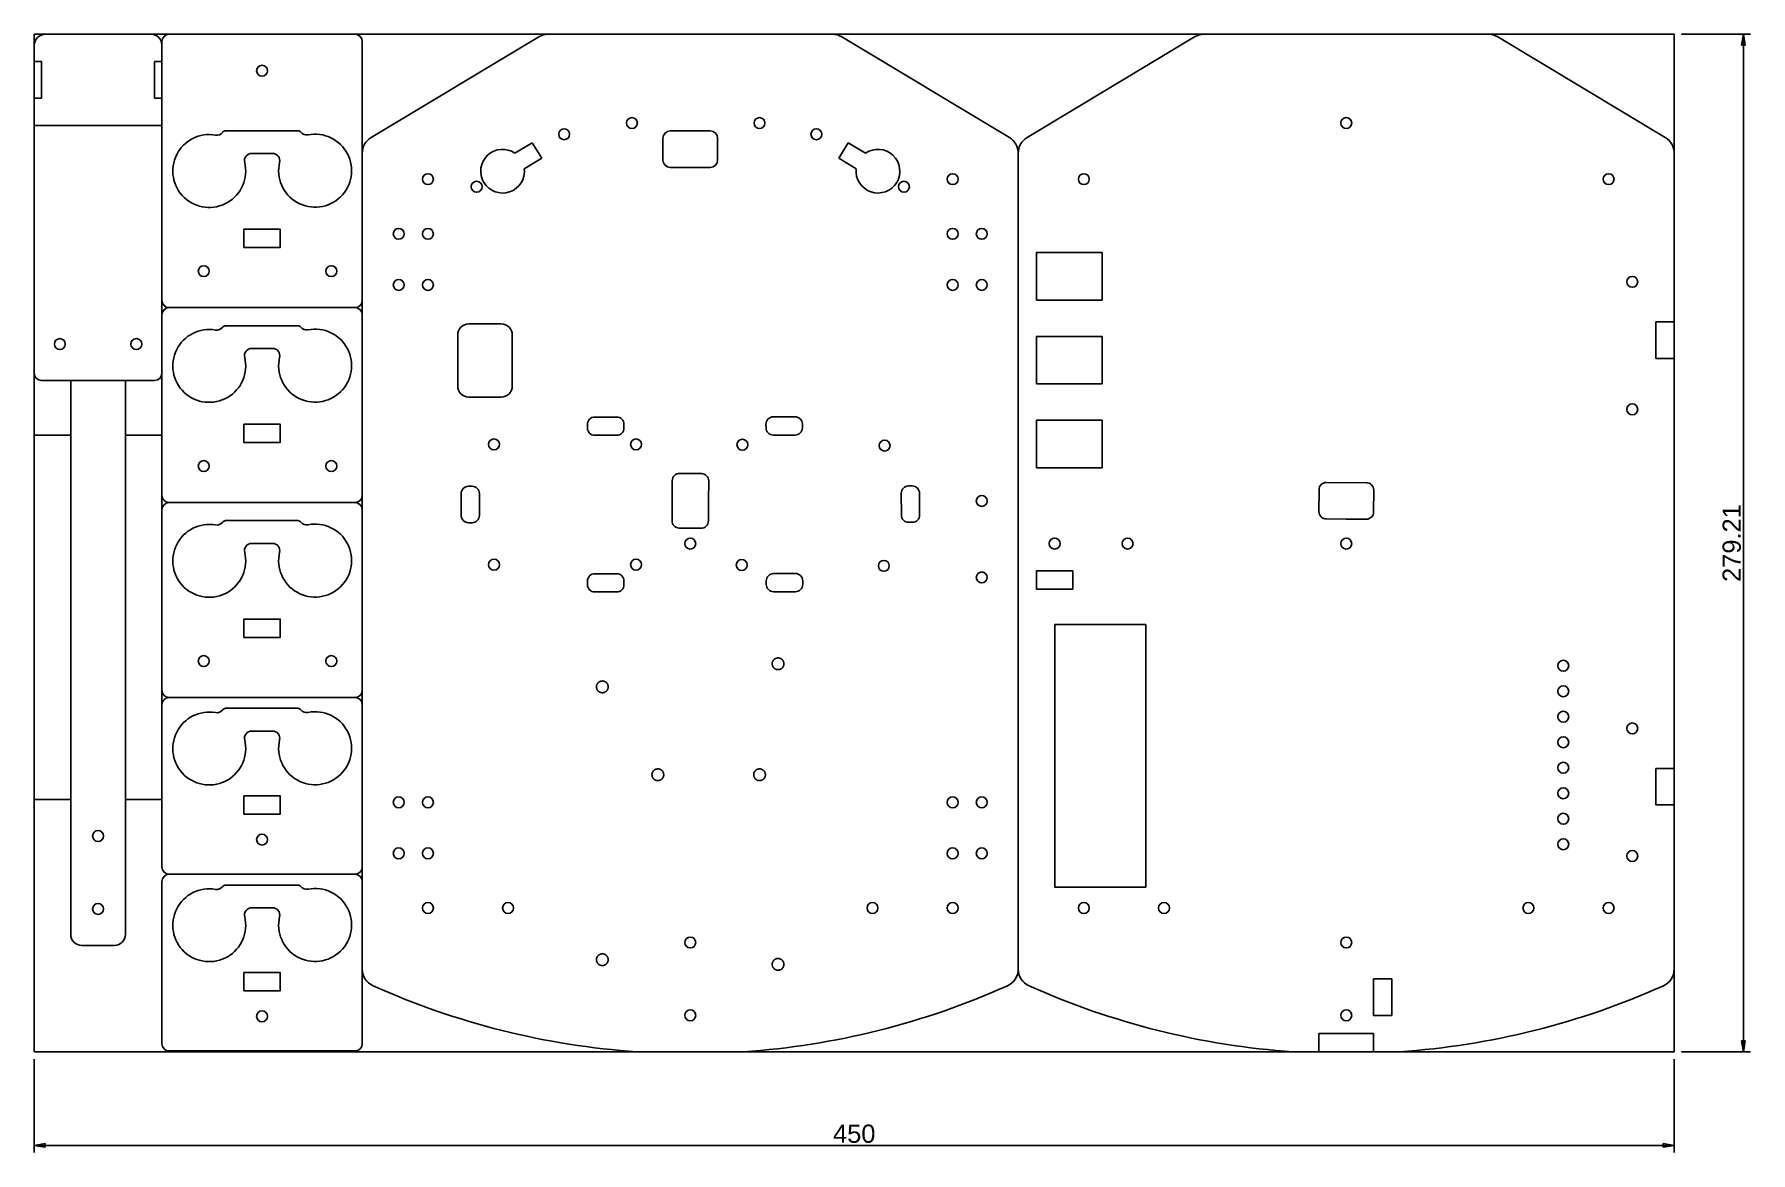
# Model space of a CAD drawing. Header units: millimetres. Extents: x 69 to 3201, y 18 to 917.
# Drawn here: x 69.2 to 540.2, y 17.7 to 324.6 of the extents above.
import ezdxf

# ---------------------------------------------------------------- set-up
doc = ezdxf.new("R2010")
doc.units = ezdxf.units.MM
doc.header["$LTSCALE"] = 0.5
doc.layers.add('OL', color=2, linetype='Continuous')
doc.styles.get("Standard").update_dxf_attribs({"font": 'arial.ttf'})
doc.dimstyles.new('MyDim', dxfattribs={"dimtxt": 5, "dimasz": 3, "dimexe": 2, "dimexo": 2, "dimtad": 1, "dimtoh": 1, "dimdsep": 46, "dimtxsty": 'Standard', "dimblk": 'CLOSED', "dimcen": 2, "dimadec": 0, "dimazin": 0, "dimtfac": 1, "dimtmove": 0, "dimatfit": 3, "dimldrblk": 'CLOSED', "dimfxl": 1, "dimarcsym": 0})

# ---------------------------------------------------------------- blocks, each defined once
blk = doc.blocks.new('_Closed')
at = {"color": 0, "linetype": 'ByBlock', "lineweight": -2}
for p, q in [((-1, 0.17), (0, 0)), ((-1, 0.17), (-1, -0.17)), ((0, 0), (-1, -0.17)), ((0, 0), (-1, 0))]:
    blk.add_line(p, q, dxfattribs=at)
blk = doc.blocks.new('*D8')
at = {"color": 0, "lineweight": -2, "transparency": 16777216}
for p, q in [((69.22, 43.35), (69.22, 17.67)), ((519.22, 43.35), (519.22, 17.67)), ((72.22, 19.67), (516.22, 19.67))]:
    blk.add_line(p, q, dxfattribs=at)
at = {"color": 0, "lineweight": -2, "transparency": 16777216, "xscale": 3, "yscale": 3, "zscale": 3, "rotation": 180}
blk.add_blockref('_Closed', (69.22, 19.67), dxfattribs=at)
at = {"color": 0, "lineweight": -2, "transparency": 16777216, "xscale": 3, "yscale": 3, "zscale": 3}
blk.add_blockref('_Closed', (519.22, 19.67), dxfattribs=at)
at = {"color": 0, "transparency": 16777216, "insert": (294.22, 22.84), "char_height": 5, "attachment_point": 5}
blk.add_mtext('450', dxfattribs=at)
blk = doc.blocks.new('*D9')
at = {"color": 0, "lineweight": -2, "transparency": 16777216}
for p, q in [((521.22, 324.56), (540.21, 324.56)), ((538.21, 321.56), (538.21, 48.35)), ((521.22, 45.35), (540.21, 45.35))]:
    blk.add_line(p, q, dxfattribs=at)
at = {"color": 0, "lineweight": -2, "transparency": 16777216, "xscale": 3, "yscale": 3, "zscale": 3}
for p, rotation in [((538.21, 324.56), 90), ((538.21, 45.35), 270)]:
    blk.add_blockref('_Closed', p, dxfattribs=dict(at, rotation=rotation))
at = {"color": 0, "transparency": 16777216, "insert": (535.04, 184.95), "char_height": 5, "attachment_point": 5, "rotation": 90}
blk.add_mtext('279.21', dxfattribs=at)

msp = doc.modelspace()

# ---------------------------------------------------------------- linework, layer by layer
msp.add_lwpolyline([(69.222, 324.557), (519.222, 324.557), (519.222, 45.347), (69.222, 45.347)], close=True)
at = {"layer": 'OL'}
for p, q in [((69.222, 317.057), (69.222, 321.557)), ((72.222, 324.557), (101.222, 324.557)), ((104.222, 321.557), (104.222, 317.057)), ((114.222, 324.557), (106.222, 324.557)), ((157.222, 324.557), (149.222, 324.557)), ((287.837, 324.557), (210.607, 324.557)), ((387.623, 323.845), (341.65, 296.261)), ((468.249, 324.557), (390.195, 324.557)), ((516.794, 296.261), (470.821, 323.845)), ((104.222, 304.557), (104.222, 312.557)), ((159.222, 304.557), (159.222, 312.557)), ((69.222, 299.557), (69.222, 307.057)), ((104.222, 307.057), (104.222, 299.557)), ((104.222, 303.062), (104.222, 271.062)), ((159.222, 303.062), (159.222, 271.062)), ((104.222, 299.557), (69.222, 299.557)), ((69.222, 231.557), (69.222, 299.557)), ((104.222, 299.557), (104.222, 231.557)), ((141.57, 298.097), (121.727, 298.097)), ((243.722, 298.046), (249.222, 298.046)), ((249.222, 298.046), (254.722, 298.046)), ((201.112, 291.955), (205.881, 294.816)), ((205.881, 294.816), (208.454, 290.529)), ((241.722, 290.046), (241.722, 296.046)), ((256.722, 296.046), (256.722, 290.046)), ((292.563, 294.816), (289.99, 290.529)), ((297.332, 291.955), (292.563, 294.816)), ((134.574, 291.864), (128.891, 291.864)), ((159.222, 291.973), (159.222, 284.804)), ((208.454, 290.529), (203.684, 287.667)), ((254.722, 288.046), (243.722, 288.046)), ((289.99, 290.529), (294.76, 287.667)), ((339.222, 291.973), (339.222, 68.016)), ((339.222, 284.804), (339.222, 291.973)), ((519.222, 245.642), (519.222, 291.973)), ((159.222, 284.804), (159.222, 214.804)), ((339.222, 214.804), (339.222, 284.804)), ((104.222, 269.566), (104.222, 261.566)), ((159.222, 269.566), (159.222, 261.566)), ((104.222, 247.566), (104.222, 217.566)), ((114.222, 249.566), (106.222, 249.566)), ((106.222, 249.566), (157.222, 249.566)), ((157.222, 249.566), (149.222, 249.566)), ((159.222, 247.566), (159.222, 217.566)), ((141.57, 244.602), (121.727, 244.602)), ((134.574, 238.369), (128.891, 238.369)), ((519.222, 123.081), (519.222, 235.642)), ((102.222, 229.557), (71.222, 229.557)), ((79.222, 214.557), (79.222, 229.557)), ((79.222, 229.557), (94.222, 229.557)), ((94.222, 229.557), (94.222, 214.557)), ((79.222, 114.557), (79.222, 214.557)), ((94.222, 214.557), (94.222, 114.557)), ((104.222, 216.071), (104.222, 208.071)), ((159.222, 216.071), (159.222, 208.071)), ((159.222, 214.804), (159.222, 84.804)), ((339.222, 84.804), (339.222, 214.804)), ((104.222, 194.071), (104.222, 164.071)), ((114.222, 196.071), (106.222, 196.071)), ((106.222, 196.071), (157.222, 196.071)), ((157.222, 196.071), (149.222, 196.071)), ((159.222, 194.071), (159.222, 164.071)), ((141.57, 191.106), (121.727, 191.106)), ((134.574, 184.873), (128.891, 184.873)), ((104.222, 162.575), (104.222, 154.575)), ((159.222, 162.575), (159.222, 154.575)), ((106.222, 142.575), (157.222, 142.575)), ((114.222, 142.575), (106.222, 142.575)), ((157.222, 142.575), (149.222, 142.575)), ((104.222, 140.575), (104.222, 115.575)), ((159.222, 140.575), (159.222, 115.575)), ((79.222, 114.557), (79.222, 77.557)), ((94.222, 77.557), (94.222, 114.557)), ((104.222, 114.079), (104.222, 106.079)), ((159.222, 114.079), (159.222, 106.079)), ((519.222, 68.016), (519.222, 113.081)), ((104.222, 92.079), (104.222, 67.079)), ((114.222, 94.079), (106.222, 94.079)), ((106.222, 94.079), (157.222, 94.079)), ((157.222, 94.079), (149.222, 94.079)), ((159.222, 92.079), (159.222, 67.079)), ((159.222, 84.804), (159.222, 68.016)), ((339.222, 68.016), (339.222, 84.804)), ((82.222, 74.557), (91.222, 74.557)), ((104.222, 65.584), (104.222, 57.584)), ((159.222, 65.584), (159.222, 57.584)), ((421.722, 50.347), (436.722, 50.347)), ((421.722, 50.347), (421.722, 45.347)), ((436.722, 50.347), (436.722, 45.347)), ((114.222, 45.584), (106.222, 45.584)), ((157.222, 45.584), (149.222, 45.584)), ((234.639, 45.347), (263.805, 45.347)), ((414.639, 45.347), (421.722, 45.347)), ((436.722, 45.347), (443.805, 45.347))]:
    msp.add_line(p, q, dxfattribs=at)
for points in [[(104.222, 322.557), (104.222, 303.062)], [(149.222, 324.557), (114.222, 324.557)], [(159.222, 303.062), (159.222, 322.557)], [(69.222, 307.057), (71.222, 307.057), (71.222, 317.057), (69.222, 317.057)], [(104.222, 307.057), (102.222, 307.057), (102.222, 317.057), (104.222, 317.057)], [(104.222, 251.566), (104.222, 271.062)], [(159.222, 271.062), (159.222, 251.566)], [(149.222, 249.566), (114.222, 249.566)], [(519.222, 245.642), (514.222, 245.642), (514.222, 235.642), (519.222, 235.642)], [(104.222, 198.071), (104.222, 217.566)], [(159.222, 217.566), (159.222, 198.071)], [(149.222, 196.071), (114.222, 196.071)], [(104.222, 144.575), (104.222, 164.071)], [(159.222, 164.071), (159.222, 144.575)], [(273.312, 153.43), (273.256, 153.429), (273.201, 153.426), (273.145, 153.422), (273.09, 153.415), (273.035, 153.406), (272.98, 153.396), (272.926, 153.383), (272.872, 153.369), (272.819, 153.353), (272.766, 153.335), (272.714, 153.315), (272.662, 153.293), (272.612, 153.27), (272.562, 153.245), (272.513, 153.218), (272.465, 153.189), (272.419, 153.159), (272.373, 153.128), (272.328, 153.094), (272.285, 153.059), (272.242, 153.023), (272.201, 152.985), (272.162, 152.946), (272.124, 152.906), (272.087, 152.864), (272.051, 152.821), (272.018, 152.776), (271.985, 152.731), (271.955, 152.684), (271.926, 152.637), (271.898, 152.588), (271.872, 152.539), (271.848, 152.489), (271.826, 152.438), (271.806, 152.386), (271.787, 152.333), (271.77, 152.28), (271.756, 152.226), (271.742, 152.172), (271.731, 152.118), (271.722, 152.063), (271.715, 152.008), (271.709, 151.952), (271.706, 151.896), (271.704, 151.841), (271.704, 151.785), (271.707, 151.729), (271.711, 151.674), (271.717, 151.618), (271.725, 151.563), (271.735, 151.508), (271.747, 151.454), (271.76, 151.4), (271.776, 151.346), (271.793, 151.294), (271.812, 151.241), (271.833, 151.19), (271.856, 151.139), (271.881, 151.089), (271.907, 151.04), (271.935, 150.991), (271.965, 150.944), (271.996, 150.898), (272.029, 150.853), (272.063, 150.809), (272.099, 150.767), (272.136, 150.725), (272.175, 150.685), (272.215, 150.646), (272.256, 150.609), (272.299, 150.573), (272.343, 150.539), (272.388, 150.506), (272.434, 150.475), (272.481, 150.445), (272.529, 150.417), (272.579, 150.391), (272.629, 150.367), (272.679, 150.344), (272.731, 150.323), (272.783, 150.303), (272.836, 150.286), (272.89, 150.27), (272.944, 150.257), (272.998, 150.245), (273.053, 150.235), (273.108, 150.227), (273.164, 150.221), (273.219, 150.217), (273.275, 150.215), (273.331, 150.214), (273.386, 150.216), (273.442, 150.219), (273.497, 150.225), (273.553, 150.232), (273.607, 150.241), (273.662, 150.253), (273.716, 150.266), (273.77, 150.281), (273.823, 150.297), (273.876, 150.316), (273.927, 150.336), (273.978, 150.359), (274.029, 150.383), (274.078, 150.408), (274.127, 150.436), (274.174, 150.465), (274.221, 150.496), (274.266, 150.528), (274.31, 150.562), (274.354, 150.597), (274.395, 150.634), (274.436, 150.672), (274.475, 150.712), (274.513, 150.753), (274.549, 150.795), (274.584, 150.838), (274.617, 150.883), (274.649, 150.929), (274.679, 150.976), (274.708, 151.024), (274.735, 151.072), (274.76, 151.122), (274.783, 151.173), (274.805, 151.224), (274.824, 151.276), (274.843, 151.329), (274.859, 151.382), (274.873, 151.436), (274.885, 151.49), (274.896, 151.545), (274.905, 151.6), (274.911, 151.655), (274.916, 151.711), (274.919, 151.766), (274.92, 151.822)], [(274.92, 151.822), (274.919, 151.878), (274.916, 151.934), (274.911, 151.99), (274.904, 152.046), (274.896, 152.101), (274.885, 152.157), (274.872, 152.211), (274.858, 152.265), (274.841, 152.319), (274.823, 152.372), (274.803, 152.425), (274.781, 152.476), (274.757, 152.527), (274.732, 152.577), (274.705, 152.626), (274.676, 152.674), (274.645, 152.721), (274.613, 152.767), (274.579, 152.812), (274.544, 152.856), (274.507, 152.898), (274.469, 152.939), (274.429, 152.979), (274.388, 153.017), (274.346, 153.054), (274.302, 153.089), (274.257, 153.123), (274.211, 153.155), (274.164, 153.186), (274.116, 153.215), (274.067, 153.242), (274.017, 153.268), (273.966, 153.291), (273.914, 153.313), (273.862, 153.333), (273.809, 153.352), (273.755, 153.368), (273.701, 153.383), (273.646, 153.395), (273.591, 153.406), (273.536, 153.415), (273.48, 153.421), (273.424, 153.426), (273.368, 153.429), (273.312, 153.43)], [(225.09, 147.104), (225.034, 147.103), (224.979, 147.1), (224.923, 147.095), (224.868, 147.088), (224.813, 147.08), (224.758, 147.069), (224.704, 147.057), (224.65, 147.042), (224.597, 147.026), (224.544, 147.008), (224.492, 146.988), (224.441, 146.967), (224.39, 146.943), (224.34, 146.918), (224.291, 146.891), (224.244, 146.863), (224.197, 146.833), (224.151, 146.801), (224.106, 146.768), (224.063, 146.733), (224.021, 146.696), (223.98, 146.659), (223.94, 146.619), (223.902, 146.579), (223.865, 146.537), (223.83, 146.494), (223.796, 146.45), (223.763, 146.404), (223.733, 146.358), (223.704, 146.31), (223.676, 146.262), (223.651, 146.212), (223.627, 146.162), (223.604, 146.111), (223.584, 146.059), (223.565, 146.007), (223.549, 145.953), (223.534, 145.9), (223.521, 145.846), (223.509, 145.791), (223.5, 145.736), (223.493, 145.681), (223.487, 145.625), (223.484, 145.57), (223.482, 145.514), (223.483, 145.458), (223.485, 145.403), (223.489, 145.347), (223.495, 145.292), (223.503, 145.237), (223.513, 145.182), (223.525, 145.127), (223.538, 145.073), (223.554, 145.02), (223.571, 144.967), (223.591, 144.915), (223.612, 144.863), (223.634, 144.812), (223.659, 144.762), (223.685, 144.713), (223.713, 144.665), (223.743, 144.618), (223.774, 144.572), (223.807, 144.526), (223.841, 144.483), (223.877, 144.44), (223.914, 144.399), (223.953, 144.358), (223.993, 144.32), (224.035, 144.282), (224.077, 144.247), (224.121, 144.212), (224.166, 144.179), (224.212, 144.148), (224.259, 144.119), (224.308, 144.091), (224.357, 144.064), (224.407, 144.04), (224.458, 144.017), (224.509, 143.996), (224.562, 143.977), (224.614, 143.959), (224.668, 143.944), (224.722, 143.93), (224.776, 143.918), (224.831, 143.908), (224.886, 143.9), (224.942, 143.894), (224.997, 143.89), (225.053, 143.888), (225.109, 143.888), (225.164, 143.889), (225.22, 143.893), (225.275, 143.898), (225.331, 143.906), (225.386, 143.915), (225.44, 143.926), (225.494, 143.939), (225.548, 143.954), (225.601, 143.971), (225.654, 143.989), (225.706, 144.01), (225.757, 144.032), (225.807, 144.056), (225.856, 144.082), (225.905, 144.109), (225.952, 144.138), (225.999, 144.169), (226.044, 144.201), (226.089, 144.235), (226.132, 144.27), (226.174, 144.307), (226.214, 144.345), (226.253, 144.385), (226.291, 144.426), (226.327, 144.468), (226.362, 144.512), (226.396, 144.556), (226.427, 144.602), (226.457, 144.649), (226.486, 144.697), (226.513, 144.746), (226.538, 144.795), (226.561, 144.846), (226.583, 144.897), (226.603, 144.949), (226.621, 145.002), (226.637, 145.056), (226.651, 145.109), (226.664, 145.164), (226.674, 145.218), (226.683, 145.273), (226.69, 145.329), (226.694, 145.384), (226.697, 145.44), (226.698, 145.496)], [(226.698, 145.496), (226.697, 145.552), (226.694, 145.608), (226.689, 145.664), (226.683, 145.719), (226.674, 145.775), (226.663, 145.83), (226.651, 145.885), (226.636, 145.939), (226.62, 145.993), (226.601, 146.046), (226.581, 146.098), (226.559, 146.15), (226.536, 146.201), (226.51, 146.251), (226.483, 146.3), (226.454, 146.348), (226.423, 146.395), (226.391, 146.441), (226.357, 146.486), (226.322, 146.529), (226.285, 146.572), (226.247, 146.613), (226.207, 146.652), (226.166, 146.691), (226.124, 146.727), (226.08, 146.763), (226.035, 146.797), (225.989, 146.829), (225.942, 146.859), (225.894, 146.888), (225.845, 146.915), (225.795, 146.941), (225.744, 146.965), (225.693, 146.987), (225.64, 147.007), (225.587, 147.025), (225.533, 147.041), (225.479, 147.056), (225.425, 147.069), (225.369, 147.079), (225.314, 147.088), (225.258, 147.095), (225.202, 147.1), (225.146, 147.103), (225.09, 147.104)], [(149.222, 142.575), (114.222, 142.575)], [(240.325, 122.982), (240.269, 122.981), (240.213, 122.978), (240.158, 122.974), (240.103, 122.967), (240.048, 122.958), (239.993, 122.948), (239.939, 122.935), (239.885, 122.921), (239.831, 122.905), (239.779, 122.887), (239.727, 122.867), (239.675, 122.845), (239.625, 122.822), (239.575, 122.797), (239.526, 122.77), (239.478, 122.741), (239.431, 122.711), (239.386, 122.679), (239.341, 122.646), (239.297, 122.611), (239.255, 122.575), (239.214, 122.537), (239.175, 122.498), (239.136, 122.457), (239.1, 122.416), (239.064, 122.373), (239.03, 122.328), (238.998, 122.283), (238.967, 122.236), (238.938, 122.189), (238.911, 122.14), (238.885, 122.091), (238.861, 122.041), (238.839, 121.99), (238.819, 121.938), (238.8, 121.885), (238.783, 121.832), (238.768, 121.778), (238.755, 121.724), (238.744, 121.67), (238.735, 121.615), (238.727, 121.559), (238.722, 121.504), (238.718, 121.448), (238.717, 121.393), (238.717, 121.337), (238.719, 121.281), (238.724, 121.226), (238.73, 121.17), (238.738, 121.115), (238.748, 121.06), (238.759, 121.006), (238.773, 120.952), (238.789, 120.898), (238.806, 120.845), (238.825, 120.793), (238.846, 120.742), (238.869, 120.691), (238.894, 120.641), (238.92, 120.592), (238.948, 120.543), (238.977, 120.496), (239.009, 120.45), (239.042, 120.405), (239.076, 120.361), (239.112, 120.318), (239.149, 120.277), (239.188, 120.237), (239.228, 120.198), (239.269, 120.161), (239.312, 120.125), (239.356, 120.091), (239.401, 120.058), (239.447, 120.027), (239.494, 119.997), (239.542, 119.969), (239.591, 119.943), (239.641, 119.918), (239.692, 119.896), (239.744, 119.875), (239.796, 119.855), (239.849, 119.838), (239.903, 119.822), (239.957, 119.809), (240.011, 119.797), (240.066, 119.787), (240.121, 119.779), (240.176, 119.773), (240.232, 119.769), (240.288, 119.766), (240.343, 119.766), (240.399, 119.768), (240.455, 119.771), (240.51, 119.777), (240.565, 119.784), (240.62, 119.793), (240.675, 119.805), (240.729, 119.818), (240.783, 119.833), (240.836, 119.849), (240.888, 119.868), (240.94, 119.888), (240.991, 119.911), (241.042, 119.935), (241.091, 119.96), (241.14, 119.988), (241.187, 120.017), (241.234, 120.047), (241.279, 120.08), (241.323, 120.114), (241.366, 120.149), (241.408, 120.186), (241.449, 120.224), (241.488, 120.264), (241.526, 120.305), (241.562, 120.347), (241.597, 120.39), (241.63, 120.435), (241.662, 120.481), (241.692, 120.528), (241.721, 120.575), (241.747, 120.624), (241.772, 120.674), (241.796, 120.725), (241.817, 120.776), (241.837, 120.828), (241.855, 120.881), (241.872, 120.934), (241.886, 120.988), (241.898, 121.042), (241.909, 121.097), (241.917, 121.152), (241.924, 121.207), (241.929, 121.263), (241.932, 121.318), (241.933, 121.374)], [(241.933, 121.374), (241.932, 121.43), (241.929, 121.486), (241.924, 121.542), (241.917, 121.598), (241.908, 121.653), (241.898, 121.708), (241.885, 121.763), (241.871, 121.817), (241.854, 121.871), (241.836, 121.924), (241.816, 121.977), (241.794, 122.028), (241.77, 122.079), (241.745, 122.129), (241.717, 122.178), (241.689, 122.226), (241.658, 122.273), (241.626, 122.319), (241.592, 122.364), (241.557, 122.408), (241.52, 122.45), (241.482, 122.491), (241.442, 122.531), (241.401, 122.569), (241.358, 122.606), (241.315, 122.641), (241.27, 122.675), (241.224, 122.707), (241.177, 122.738), (241.129, 122.767), (241.08, 122.794), (241.03, 122.819), (240.979, 122.843), (240.927, 122.865), (240.875, 122.885), (240.822, 122.904), (240.768, 122.92), (240.714, 122.934), (240.659, 122.947), (240.604, 122.958), (240.549, 122.967), (240.493, 122.973), (240.437, 122.978), (240.381, 122.981), (240.325, 122.982)], [(268.234, 122.982), (268.178, 122.981), (268.122, 122.978), (268.067, 122.974), (268.012, 122.967), (267.957, 122.958), (267.902, 122.948), (267.848, 122.935), (267.794, 122.921), (267.74, 122.905), (267.688, 122.887), (267.636, 122.867), (267.584, 122.845), (267.534, 122.822), (267.484, 122.797), (267.435, 122.77), (267.387, 122.741), (267.34, 122.711), (267.295, 122.679), (267.25, 122.646), (267.206, 122.611), (267.164, 122.575), (267.123, 122.537), (267.084, 122.498), (267.045, 122.457), (267.009, 122.416), (266.973, 122.373), (266.939, 122.328), (266.907, 122.283), (266.876, 122.236), (266.847, 122.189), (266.82, 122.14), (266.794, 122.091), (266.77, 122.041), (266.748, 121.99), (266.728, 121.938), (266.709, 121.885), (266.692, 121.832), (266.677, 121.778), (266.664, 121.724), (266.653, 121.67), (266.644, 121.615), (266.636, 121.559), (266.631, 121.504), (266.627, 121.448), (266.626, 121.393), (266.626, 121.337), (266.628, 121.281), (266.633, 121.226), (266.639, 121.17), (266.647, 121.115), (266.657, 121.06), (266.668, 121.006), (266.682, 120.952), (266.698, 120.898), (266.715, 120.845), (266.734, 120.793), (266.755, 120.742), (266.778, 120.691), (266.803, 120.641), (266.829, 120.592), (266.857, 120.543), (266.886, 120.496), (266.918, 120.45), (266.95, 120.405), (266.985, 120.361), (267.021, 120.318), (267.058, 120.277), (267.097, 120.237), (267.137, 120.198), (267.178, 120.161), (267.221, 120.125), (267.265, 120.091), (267.31, 120.058), (267.356, 120.027), (267.403, 119.997), (267.451, 119.969), (267.5, 119.943), (267.55, 119.918), (267.601, 119.896), (267.653, 119.875), (267.705, 119.855), (267.758, 119.838), (267.812, 119.822), (267.866, 119.809), (267.92, 119.797), (267.975, 119.787), (268.03, 119.779), (268.085, 119.773), (268.141, 119.769), (268.197, 119.766), (268.252, 119.766), (268.308, 119.768), (268.364, 119.771), (268.419, 119.777), (268.474, 119.784), (268.529, 119.793), (268.584, 119.805), (268.638, 119.818), (268.692, 119.833), (268.745, 119.849), (268.797, 119.868), (268.849, 119.888), (268.9, 119.911), (268.951, 119.935), (269, 119.96), (269.049, 119.988), (269.096, 120.017), (269.143, 120.047), (269.188, 120.08), (269.232, 120.114), (269.275, 120.149), (269.317, 120.186), (269.358, 120.224), (269.397, 120.264), (269.435, 120.305), (269.471, 120.347), (269.506, 120.39), (269.539, 120.435), (269.571, 120.481), (269.601, 120.528), (269.63, 120.575), (269.656, 120.624), (269.681, 120.674), (269.705, 120.725), (269.726, 120.776), (269.746, 120.828), (269.764, 120.881), (269.78, 120.934), (269.795, 120.988), (269.807, 121.042), (269.818, 121.097), (269.826, 121.152), (269.833, 121.207), (269.838, 121.263), (269.841, 121.318), (269.842, 121.374)], [(269.842, 121.374), (269.841, 121.43), (269.838, 121.486), (269.833, 121.542), (269.826, 121.598), (269.817, 121.653), (269.807, 121.708), (269.794, 121.763), (269.78, 121.817), (269.763, 121.871), (269.745, 121.924), (269.725, 121.977), (269.703, 122.028), (269.679, 122.079), (269.654, 122.129), (269.626, 122.178), (269.598, 122.226), (269.567, 122.273), (269.535, 122.319), (269.501, 122.364), (269.466, 122.408), (269.429, 122.45), (269.391, 122.491), (269.351, 122.531), (269.31, 122.569), (269.267, 122.606), (269.224, 122.641), (269.179, 122.675), (269.133, 122.707), (269.086, 122.738), (269.038, 122.767), (268.989, 122.794), (268.939, 122.819), (268.888, 122.843), (268.836, 122.865), (268.784, 122.885), (268.731, 122.904), (268.677, 122.92), (268.623, 122.934), (268.568, 122.947), (268.513, 122.958), (268.458, 122.967), (268.402, 122.973), (268.346, 122.978), (268.29, 122.981), (268.234, 122.982)], [(519.222, 123.081), (514.222, 123.081), (514.222, 113.081), (519.222, 113.081)], [(104.222, 96.079), (104.222, 115.575)], [(159.222, 115.575), (159.222, 96.079)], [(149.222, 94.079), (114.222, 94.079)], [(225.09, 72.221), (225.034, 72.22), (224.979, 72.217), (224.923, 72.213), (224.868, 72.206), (224.813, 72.197), (224.758, 72.187), (224.704, 72.174), (224.65, 72.16), (224.597, 72.144), (224.544, 72.126), (224.492, 72.106), (224.441, 72.084), (224.39, 72.061), (224.34, 72.036), (224.291, 72.009), (224.244, 71.98), (224.197, 71.95), (224.151, 71.919), (224.106, 71.885), (224.063, 71.85), (224.021, 71.814), (223.98, 71.776), (223.94, 71.737), (223.902, 71.697), (223.865, 71.655), (223.83, 71.612), (223.796, 71.567), (223.763, 71.522), (223.733, 71.476), (223.704, 71.428), (223.676, 71.379), (223.651, 71.33), (223.627, 71.28), (223.604, 71.229), (223.584, 71.177), (223.565, 71.124), (223.549, 71.071), (223.534, 71.017), (223.521, 70.963), (223.509, 70.909), (223.5, 70.854), (223.493, 70.799), (223.487, 70.743), (223.484, 70.687), (223.482, 70.632), (223.483, 70.576), (223.485, 70.52), (223.489, 70.465), (223.495, 70.409), (223.503, 70.354), (223.513, 70.299), (223.525, 70.245), (223.538, 70.191), (223.554, 70.138), (223.571, 70.085), (223.591, 70.032), (223.612, 69.981), (223.634, 69.93), (223.659, 69.88), (223.685, 69.831), (223.713, 69.783), (223.743, 69.735), (223.774, 69.689), (223.807, 69.644), (223.841, 69.6), (223.877, 69.558), (223.914, 69.516), (223.953, 69.476), (223.993, 69.437), (224.035, 69.4), (224.077, 69.364), (224.121, 69.33), (224.166, 69.297), (224.212, 69.266), (224.259, 69.236), (224.308, 69.208), (224.357, 69.182), (224.407, 69.158), (224.458, 69.135), (224.509, 69.114), (224.562, 69.094), (224.614, 69.077), (224.668, 69.062), (224.722, 69.048), (224.776, 69.036), (224.831, 69.026), (224.886, 69.018), (224.942, 69.012), (224.997, 69.008), (225.053, 69.006), (225.109, 69.005), (225.164, 69.007), (225.22, 69.01), (225.275, 69.016), (225.331, 69.023), (225.386, 69.032), (225.44, 69.044), (225.494, 69.057), (225.548, 69.072), (225.601, 69.088), (225.654, 69.107), (225.706, 69.128), (225.757, 69.15), (225.807, 69.174), (225.856, 69.199), (225.905, 69.227), (225.952, 69.256), (225.999, 69.287), (226.044, 69.319), (226.089, 69.353), (226.132, 69.388), (226.174, 69.425), (226.214, 69.463), (226.253, 69.503), (226.291, 69.544), (226.327, 69.586), (226.362, 69.629), (226.396, 69.674), (226.427, 69.72), (226.457, 69.767), (226.486, 69.815), (226.513, 69.863), (226.538, 69.913), (226.561, 69.964), (226.583, 70.015), (226.603, 70.067), (226.621, 70.12), (226.637, 70.173), (226.651, 70.227), (226.664, 70.281), (226.674, 70.336), (226.683, 70.391), (226.69, 70.446), (226.694, 70.502), (226.697, 70.558), (226.698, 70.613)], [(226.698, 70.613), (226.697, 70.669), (226.694, 70.725), (226.689, 70.781), (226.683, 70.837), (226.674, 70.892), (226.663, 70.948), (226.651, 71.002), (226.636, 71.056), (226.62, 71.11), (226.601, 71.163), (226.581, 71.216), (226.559, 71.267), (226.536, 71.318), (226.51, 71.368), (226.483, 71.417), (226.454, 71.465), (226.423, 71.512), (226.391, 71.558), (226.357, 71.603), (226.322, 71.647), (226.285, 71.689), (226.247, 71.73), (226.207, 71.77), (226.166, 71.808), (226.124, 71.845), (226.08, 71.88), (226.035, 71.914), (225.989, 71.946), (225.942, 71.977), (225.894, 72.006), (225.845, 72.033), (225.795, 72.059), (225.744, 72.082), (225.693, 72.104), (225.64, 72.124), (225.587, 72.143), (225.533, 72.159), (225.479, 72.174), (225.425, 72.186), (225.369, 72.197), (225.314, 72.206), (225.258, 72.213), (225.202, 72.217), (225.146, 72.22), (225.09, 72.221)], [(273.312, 70.952), (273.256, 70.951), (273.201, 70.948), (273.145, 70.943), (273.09, 70.936), (273.035, 70.928), (272.98, 70.917), (272.926, 70.905), (272.872, 70.89), (272.819, 70.874), (272.766, 70.856), (272.714, 70.836), (272.662, 70.815), (272.612, 70.791), (272.562, 70.766), (272.513, 70.739), (272.465, 70.711), (272.419, 70.681), (272.373, 70.649), (272.328, 70.616), (272.285, 70.581), (272.242, 70.544), (272.201, 70.507), (272.162, 70.468), (272.124, 70.427), (272.087, 70.385), (272.051, 70.342), (272.018, 70.298), (271.985, 70.252), (271.955, 70.206), (271.926, 70.158), (271.898, 70.11), (271.872, 70.06), (271.848, 70.01), (271.826, 69.959), (271.806, 69.907), (271.787, 69.855), (271.77, 69.802), (271.756, 69.748), (271.742, 69.694), (271.731, 69.639), (271.722, 69.584), (271.715, 69.529), (271.709, 69.474), (271.706, 69.418), (271.704, 69.362), (271.704, 69.307), (271.707, 69.251), (271.711, 69.195), (271.717, 69.14), (271.725, 69.085), (271.735, 69.03), (271.747, 68.975), (271.76, 68.921), (271.776, 68.868), (271.793, 68.815), (271.812, 68.763), (271.833, 68.711), (271.856, 68.66), (271.881, 68.61), (271.907, 68.561), (271.935, 68.513), (271.965, 68.466), (271.996, 68.42), (272.029, 68.375), (272.063, 68.331), (272.099, 68.288), (272.136, 68.247), (272.175, 68.207), (272.215, 68.168), (272.256, 68.131), (272.299, 68.095), (272.343, 68.06), (272.388, 68.028), (272.434, 67.996), (272.481, 67.967), (272.529, 67.939), (272.579, 67.913), (272.629, 67.888), (272.679, 67.865), (272.731, 67.844), (272.783, 67.825), (272.836, 67.808), (272.89, 67.792), (272.944, 67.778), (272.998, 67.766), (273.053, 67.757), (273.108, 67.749), (273.164, 67.742), (273.219, 67.738), (273.275, 67.736), (273.331, 67.736), (273.386, 67.737), (273.442, 67.741), (273.497, 67.746), (273.553, 67.754), (273.607, 67.763), (273.662, 67.774), (273.716, 67.787), (273.77, 67.802), (273.823, 67.819), (273.876, 67.838), (273.927, 67.858), (273.978, 67.88), (274.029, 67.904), (274.078, 67.93), (274.127, 67.957), (274.174, 67.986), (274.221, 68.017), (274.266, 68.049), (274.31, 68.083), (274.354, 68.118), (274.395, 68.155), (274.436, 68.194), (274.475, 68.233), (274.513, 68.274), (274.549, 68.316), (274.584, 68.36), (274.617, 68.404), (274.649, 68.45), (274.679, 68.497), (274.708, 68.545), (274.735, 68.594), (274.76, 68.644), (274.783, 68.694), (274.805, 68.745), (274.824, 68.798), (274.843, 68.85), (274.859, 68.904), (274.873, 68.957), (274.885, 69.012), (274.896, 69.066), (274.905, 69.121), (274.911, 69.177), (274.916, 69.232), (274.919, 69.288), (274.92, 69.344)], [(274.92, 69.344), (274.919, 69.4), (274.916, 69.456), (274.911, 69.512), (274.904, 69.567), (274.896, 69.623), (274.885, 69.678), (274.872, 69.733), (274.858, 69.787), (274.841, 69.841), (274.823, 69.894), (274.803, 69.946), (274.781, 69.998), (274.757, 70.049), (274.732, 70.099), (274.705, 70.148), (274.676, 70.196), (274.645, 70.243), (274.613, 70.289), (274.579, 70.334), (274.544, 70.377), (274.507, 70.42), (274.469, 70.461), (274.429, 70.5), (274.388, 70.539), (274.346, 70.576), (274.302, 70.611), (274.257, 70.645), (274.211, 70.677), (274.164, 70.707), (274.116, 70.736), (274.067, 70.764), (274.017, 70.789), (273.966, 70.813), (273.914, 70.835), (273.862, 70.855), (273.809, 70.873), (273.755, 70.889), (273.701, 70.904), (273.646, 70.917), (273.591, 70.927), (273.536, 70.936), (273.48, 70.943), (273.424, 70.948), (273.368, 70.951), (273.312, 70.952)], [(104.222, 47.584), (104.222, 67.079)], [(159.222, 67.079), (159.222, 47.584)], [(149.222, 45.584), (114.222, 45.584)]]:
    msp.add_lwpolyline(points, dxfattribs=at)
msp.add_lwpolyline([(161.65, 296.261), (207.623, 323.845, -0.135933), (210.195, 324.557), (288.249, 324.557, -0.135933), (290.821, 323.845), (336.794, 296.261)], format="xyb", dxfattribs=at)
for points in [[(126.722, 266.062), (136.722, 266.062), (136.722, 271.062), (126.722, 271.062)], [(344.222, 251.642), (362.222, 251.642), (362.222, 264.642), (344.222, 264.642)], [(344.222, 228.642), (362.222, 228.642), (362.222, 241.642), (344.222, 241.642)], [(126.722, 212.566), (136.722, 212.566), (136.722, 217.566), (126.722, 217.566)], [(344.222, 205.642), (362.222, 205.642), (362.222, 218.642), (344.222, 218.642)], [(69.222, 214.557), (79.222, 214.557), (79.222, 114.557), (69.222, 114.557)], [(94.222, 214.557), (104.222, 214.557), (104.222, 114.557), (94.222, 114.557)], [(344.222, 172.304), (354.222, 172.304), (354.222, 177.304), (344.222, 177.304)], [(126.722, 159.071), (136.722, 159.071), (136.722, 164.071), (126.722, 164.071)], [(349.222, 162.568), (349.222, 90.568), (374.222, 90.568), (374.222, 162.568)], [(126.722, 110.575), (136.722, 110.575), (136.722, 115.575), (126.722, 115.575)], [(126.722, 62.079), (136.722, 62.079), (136.722, 67.079), (126.722, 67.079)], [(441.722, 55.347), (441.722, 65.347), (436.722, 65.347), (436.722, 55.347)]]:
    msp.add_lwpolyline(points, close=True, dxfattribs=at)
for points in [[(188.426, 245.069), (197.362, 245.069, -0.4142136), (200.362, 242.069), (200.362, 228.022, -0.4142136), (197.362, 225.022), (188.426, 225.022, -0.4142136), (185.426, 228.022), (185.426, 242.069, -0.4142136)], [(229.014, 219.525), (223.014, 219.525, 0.4142136), (221.014, 217.525), (221.014, 216.525, 0.4142136), (223.014, 214.525), (229.014, 214.525, 0.4142136), (231.014, 216.525), (231.014, 217.525, 0.4142136)], [(272, 219.586), (278, 219.597, -0.4142136), (280.004, 217.601), (280.006, 216.601, -0.4142136), (278.01, 214.597), (272.01, 214.586, -0.4142136), (270.006, 216.582), (270.004, 217.582, -0.4142136)], [(254.283, 202.011, 0.4142136), (252.295, 204.022), (246.295, 204.057, 0.4142136), (244.283, 202.069), (244.219, 191.069, 0.4142136), (246.207, 189.057), (252.207, 189.022, 0.4142136), (254.219, 191.011), (254.251, 196.511)], [(186.36, 198.525), (186.36, 192.525, 0.4142136), (188.36, 190.525), (189.36, 190.525, 0.4142136), (191.36, 192.525), (191.36, 198.525, 0.4142136), (189.36, 200.525), (188.36, 200.525, 0.4142136)], [(312.138, 198.647), (312.15, 192.647, -0.4142136), (310.154, 190.643), (309.154, 190.641, -0.4142136), (307.15, 192.637), (307.138, 198.637, -0.4142136), (309.134, 200.641), (310.134, 200.643, -0.4142136)], [(434.722, 191.508, 0.4142136), (436.734, 193.496), (436.769, 199.496, 0.4142136), (434.78, 201.508), (423.78, 201.572, 0.4142136), (421.769, 199.584), (421.734, 193.584, 0.4142136), (423.722, 191.572), (429.222, 191.54)], [(229.014, 176.525), (223.014, 176.525, 0.4142136), (221.014, 174.525), (221.014, 173.525, 0.4142136), (223.014, 171.525), (229.014, 171.525, 0.4142136), (231.014, 173.525), (231.014, 174.525, 0.4142136)], [(272.084, 176.586), (278.084, 176.597, -0.4142136), (280.087, 174.601), (280.089, 173.601, -0.4142136), (278.093, 171.597), (272.093, 171.586, -0.4142136), (270.089, 173.582), (270.087, 174.582, -0.4142136)], [(144.336, 138.477, -0.2849561), (142.363, 139.22, 0.2329647), (141.57, 139.611), (121.727, 139.611, 0.2381536), (120.922, 139.204, -0.284915), (118.964, 138.422, 3.3509715), (126.946, 130.91, -0.4850652), (128.891, 133.377), (134.574, 133.377, -0.4829578), (136.521, 130.924, 3.391112)], [(144.336, 89.981, -0.2849561), (142.363, 90.724, 0.2329647), (141.57, 91.115), (121.727, 91.115, 0.2381536), (120.922, 90.709, -0.284915), (118.964, 89.927, 3.3509715), (126.946, 82.415, -0.4850652), (128.891, 84.882), (134.574, 84.882, -0.4829578), (136.521, 82.428, 3.391112)]]:
    msp.add_lwpolyline(points, format="xyb", close=True, dxfattribs=at)
for centre in [(131.722, 314.557), (233.222, 300.199), (268.222, 300.199), (429.222, 300.199), (214.614, 297.14), (283.83, 297.14), (177.222, 284.804), (190.604, 282.734), (307.84, 282.734), (321.222, 284.804), (357.222, 284.804), (501.222, 284.804), (169.222, 269.804), (177.222, 269.804), (321.222, 269.804), (329.222, 269.804), (115.722, 259.566), (150.722, 259.566), (169.222, 255.804), (177.222, 255.804), (321.222, 255.804), (329.222, 255.804), (507.726, 256.642), (76.222, 239.557), (97.222, 239.557), (507.726, 221.642), (195.36, 212.025), (234.36, 212.025), (263.535, 211.939), (302.535, 211.712), (115.722, 206.071), (150.722, 206.071), (329.222, 196.512), (249.222, 184.804), (349.222, 184.804), (369.222, 184.804), (429.222, 184.804), (195.36, 179.025), (234.36, 179.025), (263.343, 178.94), (302.342, 178.712), (329.222, 175.512), (115.722, 152.575), (150.722, 152.575), (488.791, 151.292), (488.791, 144.292), (488.791, 137.292), (507.726, 134.081), (488.791, 130.292), (488.791, 123.292), (488.791, 116.292), (169.222, 113.804), (177.222, 113.804), (321.222, 113.804), (329.222, 113.804), (488.791, 109.292), (86.722, 104.557), (131.722, 103.575), (488.791, 102.292), (169.222, 99.804), (177.222, 99.804), (321.222, 99.804), (329.222, 99.804), (507.726, 99.081), (86.722, 84.557), (177.222, 84.804), (199.222, 84.804), (299.222, 84.804), (321.222, 84.804), (357.222, 84.804), (379.222, 84.804), (479.222, 84.804), (501.222, 84.804), (249.222, 75.347), (429.222, 75.347), (131.722, 55.079), (249.222, 55.347), (429.222, 55.347)]:
    msp.add_circle(centre, 1.5, dxfattribs=at)
for centre, radius, start, end in [((72.222, 321.557), 3, 90, 180), ((101.222, 321.557), 3, 0, 90), ((106.222, 322.557), 2, 90, 180), ((157.222, 322.557), 2, 360, 90), ((390.195, 319.557), 5, 90, 120.96376), ((468.249, 319.557), 5, 59.03624, 90), ((117.223, 287.062), 10, 79.97046, 13.50564), ((119.312, 298.878), 2, 259.97046, 323.58266), ((121.727, 297.097), 1, 90, 143.58266), ((146.275, 287.138), 10.015, 166.88568, 101.16495), ((141.57, 297.097), 1, 37.54404, 90), ((143.948, 298.925), 2, 217.54404, 281.16495), ((243.722, 296.046), 2, 90, 180), ((254.722, 296.046), 2, 0, 90), ((164.222, 291.973), 5, 120.96376, 180), ((197.721, 287.005), 6, 55.58807, 6.33944), ((300.723, 287.005), 6, 173.66056, 124.41193), ((334.222, 291.973), 5, 360, 59.03624), ((344.222, 291.973), 5, 120.96376, 180), ((514.222, 291.973), 5, 0, 59.03624), ((128.891, 289.864), 2, 90, 193.50564), ((134.574, 289.864), 2, 346.88568, 90), ((243.722, 290.046), 2, 180, 270), ((254.722, 290.046), 2, 270, 0), ((106.222, 251.566), 2, 180, 270), ((157.222, 251.566), 2, 270, 360), ((106.222, 247.566), 2, 90, 180), ((157.222, 247.566), 2, 360, 90), ((117.223, 233.566), 10, 79.97046, 13.50564), ((119.312, 245.383), 2, 259.97046, 323.58266), ((121.727, 243.602), 1, 90, 143.58266), ((146.275, 233.643), 10.015, 166.88568, 101.16495), ((141.57, 243.602), 1, 37.54404, 90), ((143.948, 245.43), 2, 217.54404, 281.16495), ((128.891, 236.369), 2, 90, 193.50564), ((134.574, 236.369), 2, 346.88568, 90), ((71.222, 231.557), 2, 180, 270), ((102.222, 231.557), 2, 270, 0), ((106.222, 198.071), 2, 180, 270), ((157.222, 198.071), 2, 270, 360), ((106.222, 194.071), 2, 90, 180), ((157.222, 194.071), 2, 360, 90), ((117.223, 180.071), 10, 79.97046, 13.50564), ((119.312, 191.887), 2, 259.97046, 323.58266), ((121.727, 190.106), 1, 90, 143.58266), ((146.275, 180.147), 10.015, 166.88568, 101.16495), ((141.57, 190.106), 1, 37.54404, 90), ((143.948, 191.934), 2, 217.54404, 281.16495), ((128.891, 182.873), 2, 90, 193.50564), ((134.574, 182.873), 2, 346.88568, 90), ((106.222, 144.575), 2, 180, 270), ((106.222, 140.575), 2, 90, 180), ((157.222, 144.575), 2, 270, 360), ((157.222, 140.575), 2, 360, 90), ((106.222, 96.079), 2, 180, 270), ((157.222, 96.079), 2, 270, 360), ((106.222, 92.079), 2, 90, 180), ((157.222, 92.079), 2, 360, 90), ((82.222, 77.557), 3, 180, 270), ((91.222, 77.557), 3, 270, 0), ((164.222, 68.016), 5, 180, 245.86954), ((334.222, 68.016), 5, 294.13046, 360), ((344.222, 68.016), 5, 180, 245.86954), ((514.222, 68.016), 5, 294.13046, 0), ((249.222, 257.765), 212.918, 245.86954, 266.07263), ((249.222, 257.765), 212.918, 273.92737, 294.13046), ((429.222, 257.765), 212.918, 245.86954, 266.07263), ((429.222, 257.765), 212.918, 273.92737, 294.13046), ((106.222, 47.584), 2, 180, 270), ((157.222, 47.584), 2, 270, 360)]:
    msp.add_arc(centre, radius, start, end, dxfattribs=at)

# ---------------------------------------------------------------- dimensions: what is measured, and where the dimension line sits
dim = msp.add_linear_dim(base=(538.213, 45.347), p1=(519.222, 324.557), p2=(519.222, 45.347), angle=90, dimstyle='MyDim')
dim.commit()
dim.dimension.update_dxf_attribs({"geometry": '*D9', "text_midpoint": (535.035, 184.952)})
dim = msp.add_linear_dim(base=(519.222, 19.666), p1=(69.222, 45.347), p2=(519.222, 45.347), dimstyle='MyDim')
dim.commit()
dim.dimension.update_dxf_attribs({"geometry": '*D8', "text_midpoint": (294.222, 22.844)})

doc.saveas('drawing.dxf')
